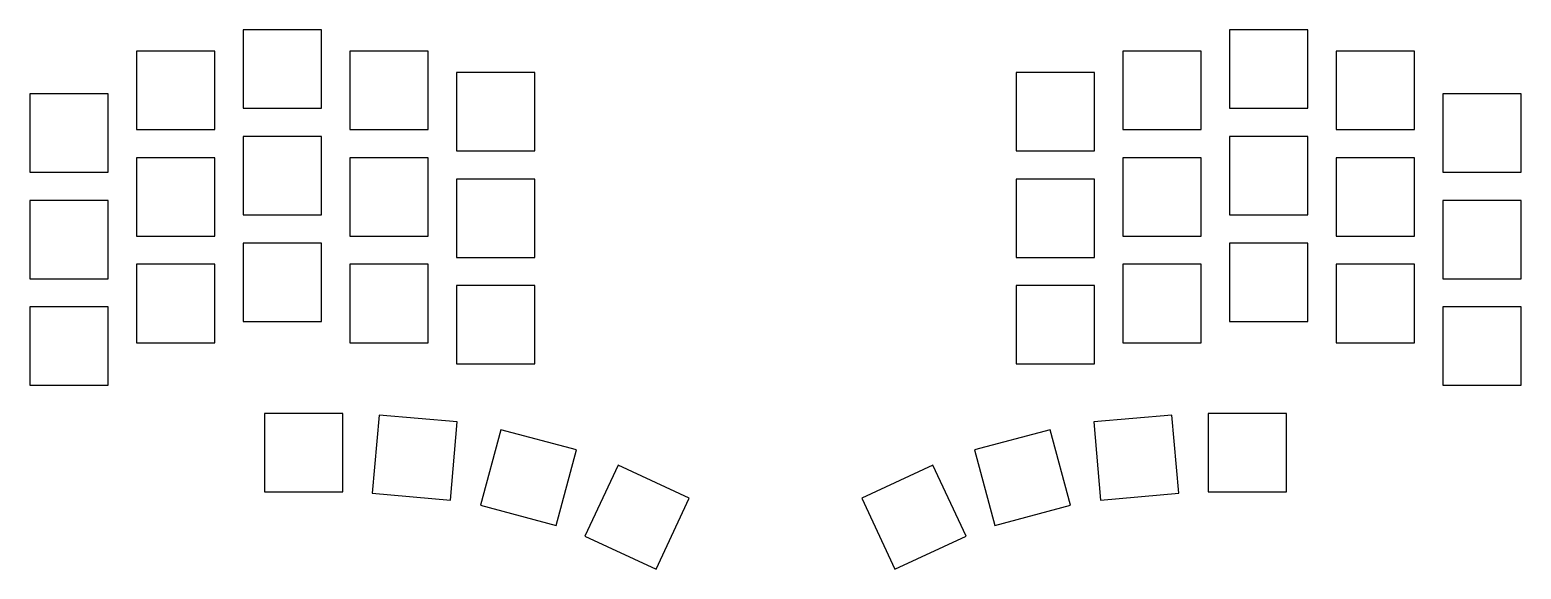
# Model space of a CAD drawing. Header units: millimetres. Extents: x 73 to 339, y -190 to -93.
import ezdxf

# ---------------------------------------------------------------- set-up
doc = ezdxf.new("R2010")
doc.units = ezdxf.units.MM

msp = doc.modelspace()

# ---------------------------------------------------------------- linework, layer by layer
for p, q in [((125.1, -93.47), (111.1, -93.47)), ((111.1, -93.47), (111.1, -107.47)), ((125.1, -107.47), (125.1, -93.47)), ((301.3, -93.47), (287.3, -93.47)), ((287.3, -93.47), (287.3, -107.47)), ((301.3, -107.47), (301.3, -93.47)), ((106.05, -97.28), (92.05, -97.28)), ((92.05, -97.28), (92.05, -111.28)), ((106.05, -111.28), (106.05, -97.28)), ((144.15, -97.28), (130.15, -97.28)), ((130.15, -97.28), (130.15, -111.28)), ((144.15, -111.28), (144.15, -97.28)), ((282.25, -97.28), (268.25, -97.28)), ((268.25, -97.28), (268.25, -111.28)), ((282.25, -111.28), (282.25, -97.28)), ((320.35, -97.28), (306.35, -97.28)), ((306.35, -97.28), (306.35, -111.28)), ((320.35, -111.28), (320.35, -97.28)), ((163.2, -101.09), (149.2, -101.09)), ((149.2, -101.09), (149.2, -115.09)), ((163.2, -115.09), (163.2, -101.09)), ((263.2, -101.09), (249.2, -101.09)), ((249.2, -101.09), (249.2, -115.09)), ((263.2, -115.09), (263.2, -101.09)), ((87, -104.9), (73, -104.9)), ((73, -104.9), (73, -118.9)), ((87, -118.9), (87, -104.9)), ((339.4, -104.9), (325.4, -104.9)), ((325.4, -104.9), (325.4, -118.9)), ((339.4, -118.9), (339.4, -104.9)), ((111.1, -107.47), (125.1, -107.47)), ((287.3, -107.47), (301.3, -107.47)), ((92.05, -111.28), (106.05, -111.28)), ((130.15, -111.28), (144.15, -111.28)), ((268.25, -111.28), (282.25, -111.28)), ((306.35, -111.28), (320.35, -111.28)), ((125.1, -112.52), (111.1, -112.52)), ((111.1, -112.52), (111.1, -126.52)), ((125.1, -126.52), (125.1, -112.52)), ((301.3, -112.52), (287.3, -112.52)), ((287.3, -112.52), (287.3, -126.52)), ((301.3, -126.52), (301.3, -112.52)), ((106.05, -116.33), (92.05, -116.33)), ((92.05, -116.33), (92.05, -130.33)), ((106.05, -130.33), (106.05, -116.33)), ((144.15, -116.33), (130.15, -116.33)), ((130.15, -116.33), (130.15, -130.33)), ((144.15, -130.33), (144.15, -116.33)), ((149.2, -115.09), (163.2, -115.09)), ((249.2, -115.09), (263.2, -115.09)), ((282.25, -116.33), (268.25, -116.33)), ((268.25, -116.33), (268.25, -130.33)), ((282.25, -130.33), (282.25, -116.33)), ((320.35, -116.33), (306.35, -116.33)), ((306.35, -116.33), (306.35, -130.33)), ((320.35, -130.33), (320.35, -116.33)), ((73, -118.9), (87, -118.9)), ((325.4, -118.9), (339.4, -118.9)), ((163.2, -120.14), (149.2, -120.14)), ((149.2, -120.14), (149.2, -134.14)), ((163.2, -134.14), (163.2, -120.14)), ((263.2, -120.14), (249.2, -120.14)), ((249.2, -120.14), (249.2, -134.14)), ((263.2, -134.14), (263.2, -120.14)), ((87, -123.95), (73, -123.95)), ((73, -123.95), (73, -137.95)), ((87, -137.95), (87, -123.95)), ((339.4, -123.95), (325.4, -123.95)), ((325.4, -123.95), (325.4, -137.95)), ((339.4, -137.95), (339.4, -123.95)), ((111.1, -126.52), (125.1, -126.52)), ((287.3, -126.52), (301.3, -126.52)), ((92.05, -130.33), (106.05, -130.33)), ((130.15, -130.33), (144.15, -130.33)), ((268.25, -130.33), (282.25, -130.33)), ((306.35, -130.33), (320.35, -130.33)), ((125.1, -131.57), (111.1, -131.57)), ((111.1, -131.57), (111.1, -145.57)), ((125.1, -145.57), (125.1, -131.57)), ((301.3, -131.57), (287.3, -131.57)), ((287.3, -131.57), (287.3, -145.57)), ((301.3, -145.57), (301.3, -131.57)), ((106.05, -135.38), (92.05, -135.38)), ((92.05, -135.38), (92.05, -149.38)), ((106.05, -149.38), (106.05, -135.38)), ((144.15, -135.38), (130.15, -135.38)), ((130.15, -135.38), (130.15, -149.38)), ((144.15, -149.38), (144.15, -135.38)), ((149.2, -134.14), (163.2, -134.14)), ((249.2, -134.14), (263.2, -134.14)), ((282.25, -135.38), (268.25, -135.38)), ((268.25, -135.38), (268.25, -149.38)), ((282.25, -149.38), (282.25, -135.38)), ((320.35, -135.38), (306.35, -135.38)), ((306.35, -135.38), (306.35, -149.38)), ((320.35, -149.38), (320.35, -135.38)), ((73, -137.95), (87, -137.95)), ((325.4, -137.95), (339.4, -137.95)), ((163.2, -139.19), (149.2, -139.19)), ((149.2, -139.19), (149.2, -153.19)), ((163.2, -153.19), (163.2, -139.19)), ((263.2, -139.19), (249.2, -139.19)), ((249.2, -139.19), (249.2, -153.19)), ((263.2, -153.19), (263.2, -139.19)), ((87, -143), (73, -143)), ((73, -143), (73, -157)), ((87, -157), (87, -143)), ((339.4, -143), (325.4, -143)), ((325.4, -143), (325.4, -157)), ((339.4, -157), (339.4, -143)), ((111.1, -145.57), (125.1, -145.57)), ((287.3, -145.57), (301.3, -145.57)), ((92.05, -149.38), (106.05, -149.38)), ((130.15, -149.38), (144.15, -149.38)), ((268.25, -149.38), (282.25, -149.38)), ((306.35, -149.38), (320.35, -149.38)), ((149.2, -153.19), (163.2, -153.19)), ((249.2, -153.19), (263.2, -153.19)), ((73, -157), (87, -157)), ((325.4, -157), (339.4, -157)), ((128.91, -162.05), (114.91, -162.05)), ((114.91, -162.05), (114.91, -176.05)), ((128.91, -176.05), (128.91, -162.05)), ((135.39, -162.33), (134.17, -176.28)), ((149.34, -163.55), (135.39, -162.33)), ((277.01, -162.33), (263.06, -163.55)), ((278.23, -176.28), (277.01, -162.33)), ((297.49, -162.05), (283.49, -162.05)), ((283.49, -162.05), (283.49, -176.05)), ((297.49, -176.05), (297.49, -162.05)), ((148.12, -177.5), (149.34, -163.55)), ((157.13, -164.93), (153.5, -178.45)), ((170.65, -168.55), (157.13, -164.93)), ((255.27, -164.93), (241.75, -168.55)), ((258.9, -178.45), (255.27, -164.93)), ((263.06, -163.55), (264.28, -177.5)), ((167.03, -182.07), (170.65, -168.55)), ((241.75, -168.55), (245.37, -182.07)), ((178.09, -171.26), (172.17, -183.94)), ((190.77, -177.17), (178.09, -171.26)), ((234.31, -171.26), (221.63, -177.17)), ((240.23, -183.94), (234.31, -171.26)), ((114.91, -176.05), (128.91, -176.05)), ((134.17, -176.28), (148.12, -177.5)), ((153.5, -178.45), (167.03, -182.07)), ((184.86, -189.86), (190.77, -177.17)), ((221.63, -177.17), (227.54, -189.86)), ((245.37, -182.07), (258.9, -178.45)), ((264.28, -177.5), (278.23, -176.28)), ((283.49, -176.05), (297.49, -176.05)), ((172.17, -183.94), (184.86, -189.86)), ((227.54, -189.86), (240.23, -183.94))]:
    msp.add_line(p, q)

doc.saveas('drawing.dxf')
